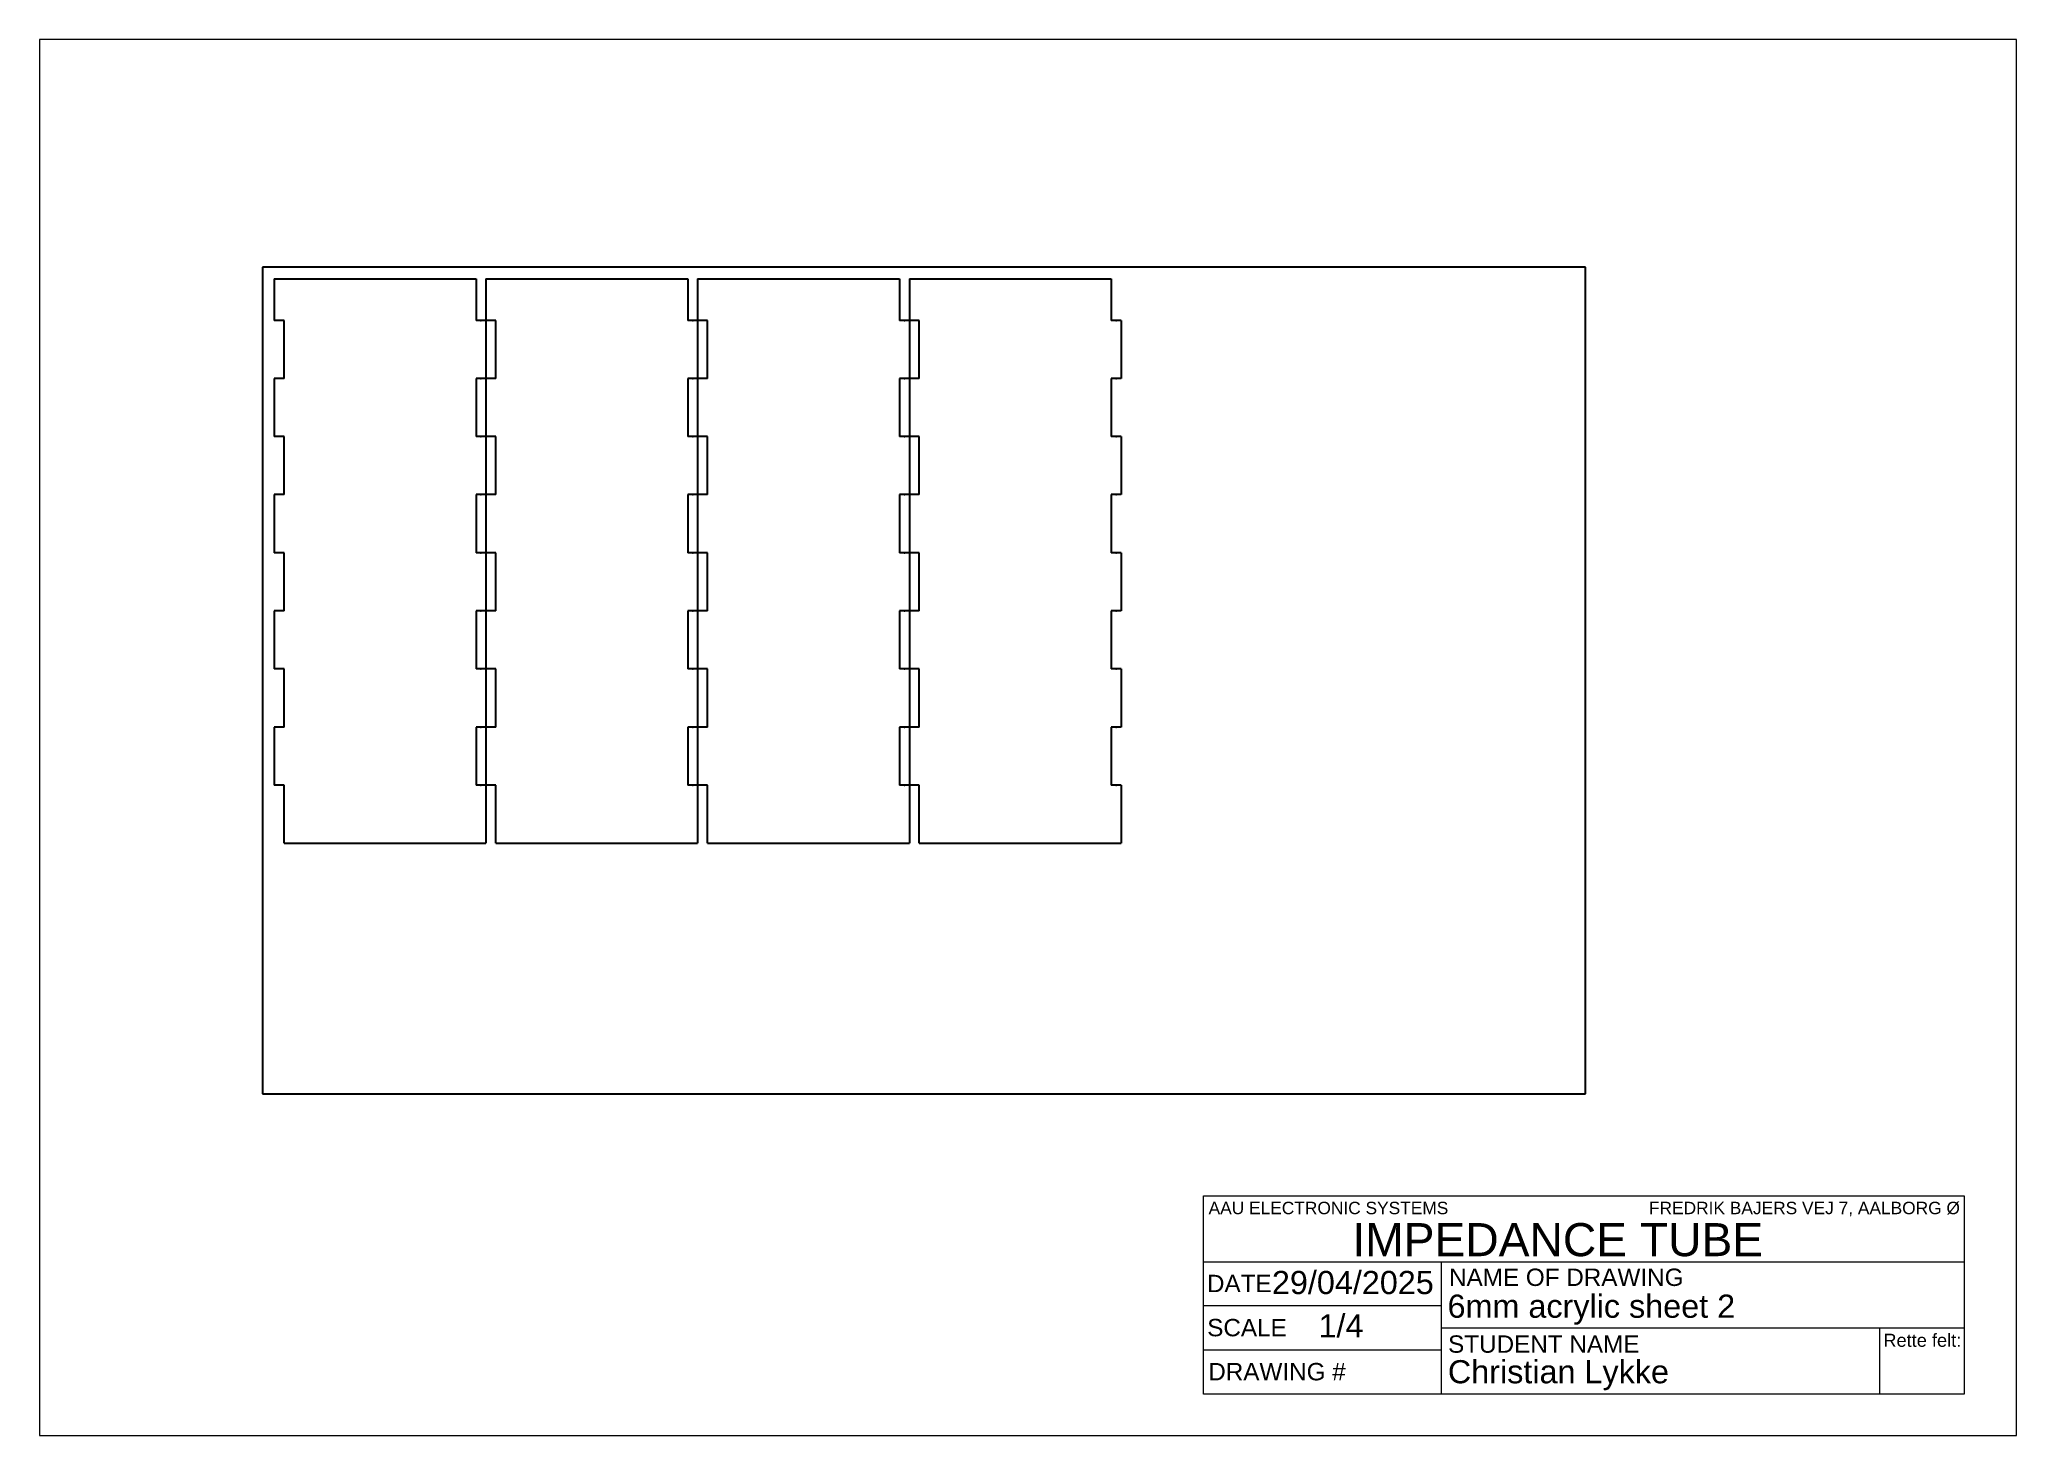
# Paper-space layout 'A4 liggende' of a CAD drawing. Header units: millimetres. Extents: x -5 to 294, y -5 to 206.
# The model-space entities are those that its viewports show. They can reach past a viewport. Long polylines and large blocks are cut down to what shows.
import ezdxf

# ---------------------------------------------------------------- set-up
doc = ezdxf.new("R2010")
doc.units = ezdxf.units.MM
for name, color, linetype, lineweight in [('Tegnehoved', 31, 'Continuous', 15), ('Tyk fuldstregslinje (Optegning)', 7, 'Continuous', 30), ('Tynd fuldstregslinje (Projektionslinje)', 30, 'Continuous', 9)]:
    doc.layers.add(name, color=color, linetype=linetype, lineweight=lineweight)
doc.layers.add('Usynling-linie-i-AutoCAD', color=4, linetype='Continuous', lineweight=9, plot=False)
doc.styles.add('Annotative', font='arial.ttf')

# ---------------------------------------------------------------- blocks, each defined once
blk = doc.blocks.new('Tegningshoved 2013')
at = {"layer": 'Tegnehoved', "color": 7}
for p, q in [((-83.72, 16.86), (-119.73, 16.86)), ((-83.72, 10.19), (-119.73, 10.19))]:
    blk.add_line(p, q, dxfattribs=at)
blk.add_lwpolyline([(-119.73, 3.53), (-119.73, 33.53), (-4.73, 33.53), (-4.73, 3.53)], close=True, dxfattribs=at)
for points in [[(-119.73, 23.53), (-4.73, 23.53), (-4.73, 13.53), (-83.72, 13.53)], [(-83.72, 3.53), (-83.72, 23.53)], [(-17.49, 3.53), (-17.49, 13.53)]]:
    blk.add_lwpolyline(points, dxfattribs=at)
at = {"layer": 'Tegnehoved', "color": 7, "style": 'Annotative'}
for s, height, p in [('AAU ELECTRONIC SYSTEMS', 1.875, (-118.94, 30.74)), ('FREDRIK BAJERS VEJ 7, AALBORG Ø', 1.875, (-52.38, 30.74)), ('IMPEDANCE TUBE', 5, (-97.21, 24.39)), ('DATE', 2.625, (-119.19, 18.95)), ('NAME OF DRAWING', 2.625, (-82.6, 19.89)), ('SCALE', 2.625, (-119.15, 12.28)), ('STUDENT NAME', 2.625, (-82.74, 9.79)), ('Rette felt:', 1.9688, (-16.94, 10.69)), ('DRAWING #', 2.625, (-118.99, 5.62))]:
    blk.add_text(s, height=height, dxfattribs=at).set_placement(p)
for tag, p in [('DATO', (-109.37, 18.66)), ('EMNE', (-82.82, 15.08)), ('MÅL', (-102.33, 12.11)), ('TEGN', (-97.3, 5.36)), ('NAVN', (-82.77, 5.17))]:
    blk.add_attdef(tag, p, '', height=3.5, dxfattribs=at)

msp = doc.modelspace()

# ---------------------------------------------------------------- linework, layer by layer
at = {"layer": 'Tyk fuldstregslinje (Optegning)'}
for p, q in [((34141.8, 6028.4), (33341.8, 6028.4)), ((33341.8, 6028.4), (33341.8, 5528.4)), ((34141.8, 5528.4), (34141.8, 6028.4)), ((33348.9, 6021.3), (33470.9, 6021.3)), ((33348.9, 6021.3), (33348.9, 5996.2)), ((33470.9, 6021.3), (33470.9, 5996.2)), ((33476.9, 6021.3), (33598.9, 6021.3)), ((33476.9, 6021.3), (33476.9, 5996.2)), ((33598.9, 6021.3), (33598.9, 5996.2)), ((33604.9, 6021.3), (33726.9, 6021.3)), ((33604.9, 6021.3), (33604.9, 5996.2)), ((33726.9, 6021.3), (33726.9, 5996.2)), ((33732.9, 6021.3), (33854.9, 6021.3)), ((33732.9, 6021.3), (33732.9, 5996.2)), ((33854.9, 6021.3), (33854.9, 5996.2)), ((33354.9, 5996.2), (33348.9, 5996.2)), ((33354.9, 5961.1), (33354.9, 5996.2)), ((33476.9, 5996.2), (33470.9, 5996.2)), ((33476.9, 5996.2), (33476.9, 5961.1)), ((33482.9, 5996.2), (33476.9, 5996.2)), ((33482.9, 5961.1), (33482.9, 5996.2)), ((33604.9, 5996.2), (33598.9, 5996.2)), ((33604.9, 5996.2), (33604.9, 5961.1)), ((33610.9, 5996.2), (33604.9, 5996.2)), ((33610.9, 5961.1), (33610.9, 5996.2)), ((33732.9, 5996.2), (33726.9, 5996.2)), ((33732.9, 5996.2), (33732.9, 5961.1)), ((33738.9, 5996.2), (33732.9, 5996.2)), ((33738.9, 5961.1), (33738.9, 5996.2)), ((33860.9, 5996.2), (33854.9, 5996.2)), ((33860.9, 5996.2), (33860.9, 5961.1)), ((33348.9, 5961.1), (33348.9, 5925.9)), ((33354.9, 5961.1), (33348.9, 5961.1)), ((33470.9, 5961.1), (33470.9, 5925.9)), ((33476.9, 5961.1), (33470.9, 5961.1)), ((33476.9, 5961.1), (33476.9, 5925.9)), ((33482.9, 5961.1), (33476.9, 5961.1)), ((33598.9, 5961.1), (33598.9, 5925.9)), ((33604.9, 5961.1), (33598.9, 5961.1)), ((33604.9, 5961.1), (33604.9, 5925.9)), ((33610.9, 5961.1), (33604.9, 5961.1)), ((33726.9, 5961.1), (33726.9, 5925.9)), ((33732.9, 5961.1), (33726.9, 5961.1)), ((33732.9, 5961.1), (33732.9, 5925.9)), ((33738.9, 5961.1), (33732.9, 5961.1)), ((33854.9, 5961.1), (33854.9, 5925.9)), ((33860.9, 5961.1), (33854.9, 5961.1)), ((33354.9, 5925.9), (33348.9, 5925.9)), ((33354.9, 5890.8), (33354.9, 5925.9)), ((33476.9, 5925.9), (33470.9, 5925.9)), ((33476.9, 5925.9), (33476.9, 5890.8)), ((33482.9, 5925.9), (33476.9, 5925.9)), ((33482.9, 5890.8), (33482.9, 5925.9)), ((33604.9, 5925.9), (33598.9, 5925.9)), ((33604.9, 5925.9), (33604.9, 5890.8)), ((33610.9, 5925.9), (33604.9, 5925.9)), ((33610.9, 5890.8), (33610.9, 5925.9)), ((33732.9, 5925.9), (33726.9, 5925.9)), ((33732.9, 5925.9), (33732.9, 5890.8)), ((33738.9, 5925.9), (33732.9, 5925.9)), ((33738.9, 5890.8), (33738.9, 5925.9)), ((33860.9, 5925.9), (33854.9, 5925.9)), ((33860.9, 5925.9), (33860.9, 5890.8)), ((33348.9, 5890.8), (33348.9, 5855.7)), ((33354.9, 5890.8), (33348.9, 5890.8)), ((33470.9, 5890.8), (33470.9, 5855.7)), ((33476.9, 5890.8), (33470.9, 5890.8)), ((33476.9, 5890.8), (33476.9, 5855.7)), ((33482.9, 5890.8), (33476.9, 5890.8)), ((33598.9, 5890.8), (33598.9, 5855.7)), ((33604.9, 5890.8), (33598.9, 5890.8)), ((33604.9, 5890.8), (33604.9, 5855.7)), ((33610.9, 5890.8), (33604.9, 5890.8)), ((33726.9, 5890.8), (33726.9, 5855.7)), ((33732.9, 5890.8), (33726.9, 5890.8)), ((33732.9, 5890.8), (33732.9, 5855.7)), ((33738.9, 5890.8), (33732.9, 5890.8)), ((33854.9, 5890.8), (33854.9, 5855.7)), ((33860.9, 5890.8), (33854.9, 5890.8)), ((33354.9, 5855.7), (33348.9, 5855.7)), ((33354.9, 5820.5), (33354.9, 5855.7)), ((33476.9, 5855.7), (33470.9, 5855.7)), ((33476.9, 5855.7), (33476.9, 5820.5)), ((33482.9, 5855.7), (33476.9, 5855.7)), ((33482.9, 5820.5), (33482.9, 5855.7)), ((33604.9, 5855.7), (33598.9, 5855.7)), ((33604.9, 5855.7), (33604.9, 5820.5)), ((33610.9, 5855.7), (33604.9, 5855.7)), ((33610.9, 5820.5), (33610.9, 5855.7)), ((33732.9, 5855.7), (33726.9, 5855.7)), ((33732.9, 5855.7), (33732.9, 5820.5)), ((33738.9, 5855.7), (33732.9, 5855.7)), ((33738.9, 5820.5), (33738.9, 5855.7)), ((33860.9, 5855.7), (33854.9, 5855.7)), ((33860.9, 5855.7), (33860.9, 5820.5)), ((33348.9, 5820.5), (33348.9, 5785.4)), ((33354.9, 5820.5), (33348.9, 5820.5)), ((33470.9, 5820.5), (33470.9, 5785.4)), ((33476.9, 5820.5), (33470.9, 5820.5)), ((33476.9, 5820.5), (33476.9, 5785.4)), ((33482.9, 5820.5), (33476.9, 5820.5)), ((33598.9, 5820.5), (33598.9, 5785.4)), ((33604.9, 5820.5), (33598.9, 5820.5)), ((33604.9, 5820.5), (33604.9, 5785.4)), ((33610.9, 5820.5), (33604.9, 5820.5)), ((33726.9, 5820.5), (33726.9, 5785.4)), ((33732.9, 5820.5), (33726.9, 5820.5)), ((33732.9, 5820.5), (33732.9, 5785.4)), ((33738.9, 5820.5), (33732.9, 5820.5)), ((33854.9, 5820.5), (33854.9, 5785.4)), ((33860.9, 5820.5), (33854.9, 5820.5)), ((33354.9, 5785.4), (33348.9, 5785.4)), ((33354.9, 5750.2), (33354.9, 5785.4)), ((33476.9, 5785.4), (33470.9, 5785.4)), ((33476.9, 5785.4), (33476.9, 5750.2)), ((33482.9, 5785.4), (33476.9, 5785.4)), ((33482.9, 5750.2), (33482.9, 5785.4)), ((33604.9, 5785.4), (33598.9, 5785.4)), ((33604.9, 5785.4), (33604.9, 5750.2)), ((33610.9, 5785.4), (33604.9, 5785.4)), ((33610.9, 5750.2), (33610.9, 5785.4)), ((33732.9, 5785.4), (33726.9, 5785.4)), ((33732.9, 5785.4), (33732.9, 5750.2)), ((33738.9, 5785.4), (33732.9, 5785.4)), ((33738.9, 5750.2), (33738.9, 5785.4)), ((33860.9, 5785.4), (33854.9, 5785.4)), ((33860.9, 5785.4), (33860.9, 5750.2)), ((33348.9, 5750.2), (33348.9, 5715.1)), ((33354.9, 5750.2), (33348.9, 5750.2)), ((33470.9, 5750.2), (33470.9, 5715.1)), ((33476.9, 5750.2), (33470.9, 5750.2)), ((33476.9, 5750.2), (33476.9, 5715.1)), ((33482.9, 5750.2), (33476.9, 5750.2)), ((33598.9, 5750.2), (33598.9, 5715.1)), ((33604.9, 5750.2), (33598.9, 5750.2)), ((33604.9, 5750.2), (33604.9, 5715.1)), ((33610.9, 5750.2), (33604.9, 5750.2)), ((33726.9, 5750.2), (33726.9, 5715.1)), ((33732.9, 5750.2), (33726.9, 5750.2)), ((33732.9, 5750.2), (33732.9, 5715.1)), ((33738.9, 5750.2), (33732.9, 5750.2)), ((33854.9, 5750.2), (33854.9, 5715.1)), ((33860.9, 5750.2), (33854.9, 5750.2)), ((33354.9, 5715.1), (33348.9, 5715.1)), ((33354.9, 5680), (33354.9, 5715.1)), ((33476.9, 5715.1), (33470.9, 5715.1)), ((33476.9, 5715.1), (33476.9, 5680)), ((33482.9, 5715.1), (33476.9, 5715.1)), ((33482.9, 5680), (33482.9, 5715.1)), ((33604.9, 5715.1), (33598.9, 5715.1)), ((33604.9, 5715.1), (33604.9, 5680)), ((33610.9, 5715.1), (33604.9, 5715.1)), ((33610.9, 5680), (33610.9, 5715.1)), ((33732.9, 5715.1), (33726.9, 5715.1)), ((33732.9, 5715.1), (33732.9, 5680)), ((33738.9, 5715.1), (33732.9, 5715.1)), ((33738.9, 5680), (33738.9, 5715.1)), ((33860.9, 5715.1), (33854.9, 5715.1)), ((33860.9, 5715.1), (33860.9, 5680)), ((33354.9, 5680), (33476.9, 5680)), ((33482.9, 5680), (33604.9, 5680)), ((33610.9, 5680), (33732.9, 5680)), ((33738.9, 5680), (33860.9, 5680)), ((33341.8, 5528.4), (34141.8, 5528.4))]:
    msp.add_line(p, q, dxfattribs=at)
for p in [(33473.9, 5996.2), (33601.9, 5996.2), (33729.9, 5996.2), (33857.9, 5996.2), (33473.9, 5961.1), (33601.9, 5961.1), (33729.9, 5961.1), (33857.9, 5961.1), (33473.9, 5925.9), (33601.9, 5925.9), (33729.9, 5925.9), (33857.9, 5925.9), (33473.9, 5890.8), (33601.9, 5890.8), (33729.9, 5890.8), (33857.9, 5890.8), (33473.9, 5855.7), (33601.9, 5855.7), (33729.9, 5855.7), (33857.9, 5855.7), (33473.9, 5820.5), (33601.9, 5820.5), (33729.9, 5820.5), (33857.9, 5820.5), (33473.9, 5785.4), (33601.9, 5785.4), (33729.9, 5785.4), (33857.9, 5785.4), (33473.9, 5750.2), (33601.9, 5750.2), (33729.9, 5750.2), (33857.9, 5750.2), (33473.9, 5715.1), (33601.9, 5715.1), (33729.9, 5715.1), (33857.9, 5715.1)]:
    msp.add_point(p, dxfattribs=at)

psp = doc.layouts.new('A4 liggende')

# ---------------------------------------------------------------- block references
at = {"layer": 'Tynd fuldstregslinje (Projektionslinje)'}
psp.add_blockref('Tegningshoved 2013', (290.42, -2.71), dxfattribs=at).add_auto_attribs({'EMNE': '6mm acrylic sheet 2', 'MÅL': '1/4', 'NAVN': 'Christian Lykke', 'DATO': '29/04/2025'})

# ---------------------------------------------------------------- viewports
at = {"layer": 'Usynling-linie-i-AutoCAD', "ltscale": 0.4, "view_target_point": (855.56, 1194.29)}
psp.add_viewport(center=(144.18, 100.1), size=(298.83, 211.0546), view_center_point=(32949.07, 4549.64), view_height=844.2184, dxfattribs=at)

doc.saveas('drawing.dxf')
